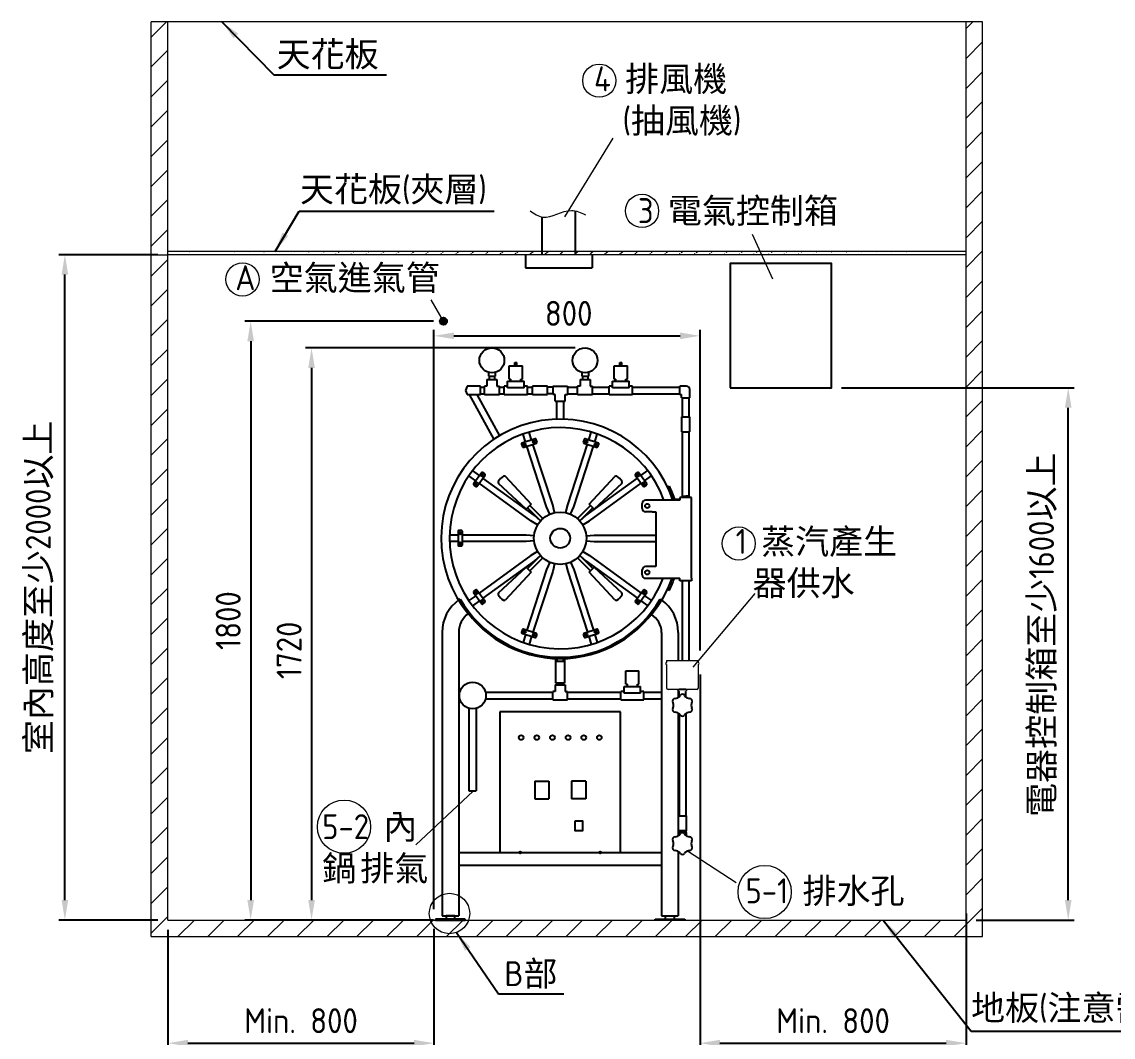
# Model space of a CAD drawing. Header units: millimetres. Extents: x -206886 to -195166, y -25068 to -16828.
# Drawn here: x -203104 to -199822, y -23165 to -20113 of the extents above; entities that cross this region are included whole.
import ezdxf

# ---------------------------------------------------------------- set-up
doc = ezdxf.new("R2010")
doc.units = ezdxf.units.MM
doc.linetypes.add('HIDDEN', pattern=[9.525, 6.35, -3.175])
doc.layers.get('0').update_dxf_attribs({"lineweight": 25})
for name, color, linetype, lineweight in [('D', 3, 'Continuous', 13), ('H', 2, 'HIDDEN', 15), ('S', 4, 'Continuous', 15)]:
    doc.layers.add(name, color=color, linetype=linetype, lineweight=lineweight)
doc.styles.get("Standard").update_dxf_attribs({"font": 'KAIU.TTF'})
doc.styles.add('STU25', font='isocp2.shx')
doc.dimstyles.new('STU25', dxfattribs={"dimscale": 30, "dimtxt": 2.5, "dimasz": 2, "dimexe": 0.6, "dimexo": 1, "dimgap": 1, "dimtad": 1, "dimdsep": 46, "dimtxsty": 'STU25', "dimcen": 2, "dimazin": 2, "dimtfac": 1, "dimtmove": 0, "dimatfit": 3, "dimfxl": 0, "dimtolj": 1, "dimtzin": 0, "dimarcsym": 0})
doc.dimstyles.new('STU25$7', dxfattribs={"dimscale": 30, "dimtxt": 2.5, "dimasz": 2, "dimexe": 1.25, "dimexo": 0.625, "dimgap": 1, "dimtad": 0, "dimdec": 4, "dimdsep": 46, "dimtxsty": 'STU25', "dimcen": 2.5, "dimazin": 2, "dimtfac": 1, "dimtdec": 4, "dimtmove": 0, "dimatfit": 3, "dimfxl": 0, "dimtolj": 1, "dimtzin": 0, "dimarcsym": 0})

# ---------------------------------------------------------------- blocks, each defined once
blk = doc.blocks.new('*D2')
at = {"layer": 'D', "color": 0, "linetype": 'Continuous', "lineweight": -2}
for p, q in [((-201864.8, -22780), (-201864.8, -21038.9)), ((-201804.8, -21056.9), (-201124.8, -21056.9)), ((-201064.8, -22003), (-201064.8, -21038.9))]:
    blk.add_line(p, q, dxfattribs=at)
at = {"layer": 'D', "color": 0}
for points in [[(-201804.8, -21046.9), (-201804.8, -21066.9), (-201864.8, -21056.9)], [(-201124.8, -21066.9), (-201124.8, -21046.9), (-201064.8, -21056.9)]]:
    blk.add_solid(points, dxfattribs=at)
at = {"layer": 'Defpoints', "color": 0}
for p in [(-201064.8, -21056.9), (-201064.8, -22033), (-201864.8, -22810)]:
    blk.add_point(p, dxfattribs=at)
at = {"layer": 'D', "color": 0, "insert": (-201459.8, -20989.4), "char_height": 75, "attachment_point": 5, "style": 'STU25'}
blk.add_mtext('\\A1;800', dxfattribs=at)
blk = doc.blocks.new('*D3')
at = {"layer": 'D', "color": 0, "linetype": 'Continuous', "lineweight": -2}
for p, q in [((-201440.3, -21093.3), (-202251, -21093.3)), ((-202233, -21153.3), (-202233, -22753)), ((-201958.4, -22813), (-202251, -22813))]:
    blk.add_line(p, q, dxfattribs=at)
at = {"layer": 'D', "color": 0}
for points in [[(-202223, -21153.3), (-202243, -21153.3), (-202233, -21093.3)], [(-202243, -22753), (-202223, -22753), (-202233, -22813)]]:
    blk.add_solid(points, dxfattribs=at)
at = {"layer": 'Defpoints', "color": 0}
for p in [(-201410.3, -21093.3), (-202233, -22813), (-201928.4, -22813)]:
    blk.add_point(p, dxfattribs=at)
at = {"layer": 'D', "color": 0, "insert": (-202300.5, -22002.4), "char_height": 75, "attachment_point": 5, "rotation": 90, "style": 'STU25'}
blk.add_mtext('\\A1;{\\Fisocp2.shx;1720}', dxfattribs=at)
blk = doc.blocks.new('*D7')
at = {"layer": 'D', "color": 0, "lineweight": -2}
for p, q in [((-200264.8, -22793.5), (-200264.8, -23524)), ((-202664.8, -22843), (-202664.8, -23524)), ((-202604.8, -23506), (-200324.8, -23506))]:
    blk.add_line(p, q, dxfattribs=at)
at = {"layer": 'D', "color": 0}
for points in [[(-202604.8, -23496), (-202604.8, -23516), (-202664.8, -23506)], [(-200324.8, -23516), (-200324.8, -23496), (-200264.8, -23506)]]:
    blk.add_solid(points, dxfattribs=at)
at = {"layer": 'Defpoints', "color": 0}
for p in [(-200264.8, -22763.5), (-202664.8, -22813), (-200264.8, -23506)]:
    blk.add_point(p, dxfattribs=at)
at = {"layer": 'D', "color": 0, "insert": (-201365.9, -23428.8), "char_height": 75, "attachment_point": 5, "style": 'STU25'}
blk.add_mtext('\\A1;2400({\\f標楷體|b0|i0|c136|p65;滅菌區})', dxfattribs=at)
blk = doc.blocks.new('*D8')
at = {"layer": 'D', "color": 0, "lineweight": -2}
for p, q in [((-202694.8, -20813), (-202992.8, -20813)), ((-202974.8, -22753), (-202974.8, -20873)), ((-202694.8, -22813), (-202992.8, -22813))]:
    blk.add_line(p, q, dxfattribs=at)
at = {"layer": 'D', "color": 0}
for points in [[(-202964.8, -20873), (-202984.8, -20873), (-202974.8, -20813)], [(-202984.8, -22753), (-202964.8, -22753), (-202974.8, -22813)]]:
    blk.add_solid(points, dxfattribs=at)
at = {"layer": 'Defpoints', "color": 0}
for p in [(-202974.8, -20813), (-202664.8, -20813), (-202664.8, -22813)]:
    blk.add_point(p, dxfattribs=at)
at = {"layer": 'D', "color": 0, "insert": (-203050.6, -21813), "char_height": 75, "attachment_point": 5, "rotation": 90, "style": 'STU25'}
blk.add_mtext('\\A1;{\\f標楷體|b0|i0|c136|p65;室內高度至少}2000{\\f標楷體|b0|i0|c136|p65;以上}', dxfattribs=at)
blk = doc.blocks.new('*D9')
at = {"layer": 'D', "color": 0, "lineweight": -2}
for p, q in [((-200639.7, -21213), (-199939.5, -21213)), ((-199957.5, -22753), (-199957.5, -21273)), ((-200234.8, -22813), (-199939.5, -22813))]:
    blk.add_line(p, q, dxfattribs=at)
at = {"layer": 'D', "color": 0}
for points in [[(-199947.5, -21273), (-199967.5, -21273), (-199957.5, -21213)], [(-199967.5, -22753), (-199947.5, -22753), (-199957.5, -22813)]]:
    blk.add_solid(points, dxfattribs=at)
at = {"layer": 'Defpoints', "color": 0}
for p in [(-200669.7, -21213), (-199957.5, -21213), (-200264.8, -22813)]:
    blk.add_point(p, dxfattribs=at)
at = {"layer": 'D', "color": 0, "insert": (-200033.5, -21955.4), "char_height": 75, "attachment_point": 5, "rotation": 90, "style": 'STU25'}
blk.add_mtext('\\A1;{\\f標楷體|b0|i0|c136|p65;電器控制箱至少}1600{\\f標楷體|b0|i0|c136|p65;以上}', dxfattribs=at)
blk = doc.blocks.new('*D10')
at = {"layer": 'D', "color": 0, "lineweight": -2}
for p, q in [((-201864.8, -22840), (-201864.8, -23201.2)), ((-202664.8, -22843), (-202664.8, -23201.2)), ((-202604.8, -23183.2), (-201924.8, -23183.2))]:
    blk.add_line(p, q, dxfattribs=at)
at = {"layer": 'D', "color": 0}
for points in [[(-202604.8, -23173.2), (-202604.8, -23193.2), (-202664.8, -23183.2)], [(-201924.8, -23193.2), (-201924.8, -23173.2), (-201864.8, -23183.2)]]:
    blk.add_solid(points, dxfattribs=at)
at = {"layer": 'Defpoints', "color": 0}
for p in [(-202664.8, -22813), (-201864.8, -22810), (-201864.8, -23183.2)]:
    blk.add_point(p, dxfattribs=at)
at = {"layer": 'D', "color": 0, "insert": (-202264.8, -23115.7), "char_height": 75, "attachment_point": 5, "style": 'STU25'}
blk.add_mtext('\\A1;Min. 800', dxfattribs=at)
blk = doc.blocks.new('*D11')
at = {"layer": 'D', "color": 0, "lineweight": -2}
for p, q in [((-201064.8, -22074.8), (-201064.8, -23201.2)), ((-200264.8, -22793.5), (-200264.8, -23201.2)), ((-201004.8, -23183.2), (-200324.8, -23183.2))]:
    blk.add_line(p, q, dxfattribs=at)
at = {"layer": 'D', "color": 0}
for points in [[(-201004.8, -23173.2), (-201004.8, -23193.2), (-201064.8, -23183.2)], [(-200324.8, -23193.2), (-200324.8, -23173.2), (-200264.8, -23183.2)]]:
    blk.add_solid(points, dxfattribs=at)
at = {"layer": 'Defpoints', "color": 0}
for p in [(-201064.8, -22044.8), (-200264.8, -22763.5), (-200264.8, -23183.2)]:
    blk.add_point(p, dxfattribs=at)
at = {"layer": 'D', "color": 0, "insert": (-200664.8, -23115.7), "char_height": 75, "attachment_point": 5, "style": 'STU25'}
blk.add_mtext('\\A1;Min. 800', dxfattribs=at)
blk = doc.blocks.new('*D12')
at = {"layer": 'D', "color": 0, "lineweight": -2}
for p, q in [((-201866.5, -21013), (-202434.1, -21013)), ((-202416.1, -21073), (-202416.1, -22753)), ((-201866.5, -22813), (-202434.1, -22813))]:
    blk.add_line(p, q, dxfattribs=at)
at = {"layer": 'D', "color": 0}
for points in [[(-202406.1, -21073), (-202426.1, -21073), (-202416.1, -21013)], [(-202426.1, -22753), (-202406.1, -22753), (-202416.1, -22813)]]:
    blk.add_solid(points, dxfattribs=at)
at = {"layer": 'Defpoints', "color": 0}
for p in [(-201836.5, -21013), (-202416.1, -22813), (-201836.5, -22813)]:
    blk.add_point(p, dxfattribs=at)
at = {"layer": 'D', "color": 0, "insert": (-202483.6, -21913), "char_height": 75, "attachment_point": 5, "rotation": 90, "style": 'STU25'}
blk.add_mtext('\\A1;1800', dxfattribs=at)

msp = doc.modelspace()

# ---------------------------------------------------------------- hatches: boundary and pattern name
msp.add_hatch(color=256).paths.add_polyline_path([(-201825.704, -21012.983, 1), (-201847.226, -21012.983, 1)])
at = {"layer": 'H', "linetype": 'HIDDEN', "ltscale": 5}
h = msp.add_hatch(dxfattribs=at)
h.set_pattern_fill('ANSI31', color=256, scale=20, style=0)
h.set_pattern_definition([(45, (31649.005, -3296.69), (-44.90128, 44.90128), [])])
h.paths.add_polyline_path([(-200214.835, -22862.983), (-200214.835, -20112.983), (-200264.835, -20112.983), (-200264.835, -22812.983), (-202664.835, -22812.983), (-202664.835, -20112.983), (-202714.835, -20112.983), (-202714.835, -22862.983)])
at = {"layer": 'H'}
h = msp.add_hatch(dxfattribs=at)
h.set_pattern_fill('ANSI31', color=256, scale=10, style=0)
h.set_pattern_definition([(45, (34878.254, -3296.693), (-22.4506403, 22.4506403), [])])
edge = h.paths.add_edge_path()
edge.add_line((-200264.835, -20812.983), (-202664.835, -20812.983))
edge.add_line((-200264.835, -20802.983), (-202664.835, -20802.983))

# ---------------------------------------------------------------- linework, layer by layer
at = {"linetype": 'Continuous'}
for p, q in [((-201539.335, -20812.983), (-201539.335, -20699.587)), ((-201439.335, -20812.983), (-201439.335, -20681.676)), ((-201589.335, -20812.983), (-201589.335, -20852.127)), ((-201389.335, -20812.983), (-201389.335, -20852.127)), ((-201589.335, -20852.127), (-201389.335, -20852.127)), ((-201700.768, -21166.902), (-201700.768, -21178.26)), ((-201680.768, -21166.902), (-201680.768, -21178.26)), ((-201638.758, -21146.751), (-201598.758, -21146.751)), ((-201638.758, -21186.751), (-201638.758, -21146.751)), ((-201621.758, -21146.751), (-201621.758, -21136.751)), ((-201621.758, -21136.751), (-201615.758, -21136.751)), ((-201615.758, -21146.751), (-201615.758, -21136.751)), ((-201598.758, -21186.751), (-201598.758, -21146.751)), ((-201420.335, -21166.902), (-201420.335, -21178.26)), ((-201400.335, -21166.902), (-201400.335, -21178.26)), ((-201322.835, -21146.751), (-201282.835, -21146.751)), ((-201322.835, -21186.751), (-201322.835, -21146.751)), ((-201305.835, -21146.751), (-201305.835, -21136.751)), ((-201305.835, -21136.751), (-201299.835, -21136.751)), ((-201299.835, -21146.751), (-201299.835, -21136.751)), ((-201282.835, -21186.751), (-201282.835, -21146.751)), ((-201705.768, -21188.26), (-201705.768, -21208.26)), ((-201705.768, -21188.26), (-201675.768, -21188.26)), ((-201700.768, -21178.26), (-201680.768, -21178.26)), ((-201700.768, -21188.26), (-201680.768, -21188.26)), ((-201698.768, -21178.26), (-201698.768, -21188.26)), ((-201682.768, -21178.26), (-201682.768, -21188.26)), ((-201682.768, -21178.26), (-201682.768, -21188.26)), ((-201675.768, -21188.26), (-201675.768, -21208.26)), ((-201643.758, -21203.26), (-201643.758, -21193.26)), ((-201643.758, -21193.26), (-201593.758, -21193.26)), ((-201638.758, -21186.751), (-201633.758, -21186.751)), ((-201633.758, -21193.26), (-201633.758, -21186.751)), ((-201603.758, -21186.751), (-201598.758, -21186.751)), ((-201603.758, -21193.26), (-201603.758, -21186.751)), ((-201593.758, -21203.26), (-201593.758, -21193.26)), ((-201425.335, -21188.26), (-201395.335, -21188.26)), ((-201425.335, -21188.26), (-201425.335, -21208.26)), ((-201420.335, -21178.26), (-201400.335, -21178.26)), ((-201420.335, -21188.26), (-201400.335, -21188.26)), ((-201418.335, -21178.26), (-201418.335, -21188.26)), ((-201402.335, -21178.26), (-201402.335, -21188.26)), ((-201402.335, -21178.26), (-201402.335, -21188.26)), ((-201395.335, -21188.26), (-201395.335, -21208.26)), ((-201327.835, -21193.26), (-201277.835, -21193.26)), ((-201327.835, -21203.26), (-201327.835, -21193.26)), ((-201322.835, -21186.751), (-201317.835, -21186.751)), ((-201317.835, -21193.26), (-201317.835, -21186.751)), ((-201287.835, -21186.751), (-201282.835, -21186.751)), ((-201287.835, -21193.26), (-201287.835, -21186.751)), ((-201277.835, -21203.26), (-201277.835, -21193.26)), ((-201765.335, -21208.26), (-201770.335, -21220.76)), ((-201770.335, -21220.76), (-201765.335, -21233.26)), ((-201725.335, -21208.26), (-201765.335, -21208.26)), ((-201765.335, -21233.26), (-201725.335, -21233.26)), ((-201758.998, -21233.26), (-201685.132, -21368.2)), ((-201735.904, -21233.26), (-201668.217, -21357.497)), ((-201725.335, -21233.26), (-201725.335, -21208.26)), ((-201725.335, -21210.76), (-201713.268, -21210.76)), ((-201725.335, -21230.76), (-201713.268, -21230.76)), ((-201713.268, -21233.26), (-201713.268, -21208.26)), ((-201705.768, -21208.26), (-201713.268, -21208.26)), ((-201713.268, -21233.26), (-201668.268, -21233.26)), ((-201675.768, -21208.26), (-201668.268, -21208.26)), ((-201668.268, -21233.26), (-201668.268, -21208.26)), ((-201668.268, -21210.76), (-201653.758, -21210.76)), ((-201668.268, -21230.76), (-201653.758, -21230.76)), ((-201653.758, -21233.26), (-201653.758, -21208.26)), ((-201643.758, -21208.26), (-201653.758, -21208.26)), ((-201653.758, -21233.26), (-201583.758, -21233.26)), ((-201643.758, -21213.26), (-201643.758, -21203.26)), ((-201593.758, -21213.26), (-201643.758, -21213.26)), ((-201593.758, -21213.26), (-201593.758, -21203.26)), ((-201583.758, -21208.26), (-201593.758, -21208.26)), ((-201583.758, -21233.26), (-201583.758, -21208.26)), ((-201583.758, -21210.76), (-201568.223, -21210.76)), ((-201583.758, -21230.76), (-201568.223, -21230.76)), ((-201568.223, -21233.26), (-201568.223, -21208.26)), ((-201523.223, -21208.26), (-201568.223, -21208.26)), ((-201568.223, -21233.26), (-201523.223, -21233.26)), ((-201523.223, -21233.26), (-201523.223, -21208.26)), ((-201507.835, -21210.76), (-201523.223, -21210.76)), ((-201507.835, -21230.76), (-201523.223, -21230.76)), ((-201507.835, -21208.26), (-201507.835, -21233.26)), ((-201507.835, -21208.26), (-201462.835, -21208.26)), ((-201500.335, -21233.26), (-201507.835, -21233.26)), ((-201500.335, -21253.26), (-201500.335, -21233.26)), ((-201470.335, -21233.26), (-201462.835, -21233.26)), ((-201470.335, -21253.26), (-201470.335, -21233.26)), ((-201462.835, -21208.26), (-201462.835, -21233.26)), ((-201462.835, -21210.76), (-201432.835, -21210.76)), ((-201462.835, -21230.76), (-201432.835, -21230.76)), ((-201432.835, -21233.26), (-201432.835, -21208.26)), ((-201425.335, -21208.26), (-201432.835, -21208.26)), ((-201432.835, -21233.26), (-201387.835, -21233.26)), ((-201395.335, -21208.26), (-201387.835, -21208.26)), ((-201387.835, -21233.26), (-201387.835, -21208.26)), ((-201387.835, -21210.76), (-201337.835, -21210.76)), ((-201387.835, -21230.76), (-201337.835, -21230.76)), ((-201337.835, -21233.26), (-201337.835, -21208.26)), ((-201327.835, -21208.26), (-201337.835, -21208.26)), ((-201337.835, -21233.26), (-201267.835, -21233.26)), ((-201327.835, -21213.26), (-201327.835, -21203.26)), ((-201277.835, -21213.26), (-201327.835, -21213.26)), ((-201277.835, -21213.26), (-201277.835, -21203.26)), ((-201267.835, -21208.26), (-201277.835, -21208.26)), ((-201267.835, -21233.26), (-201267.835, -21208.26)), ((-201267.835, -21210.76), (-201125.378, -21210.76)), ((-201267.835, -21230.76), (-201125.378, -21230.76)), ((-201125.378, -21233.26), (-201125.378, -21208.26)), ((-201105.378, -21208.26), (-201125.378, -21208.26)), ((-201125.378, -21233.26), (-201120.378, -21233.26)), ((-201120.378, -21243.26), (-201120.378, -21233.26)), ((-201095.378, -21243.26), (-201095.378, -21218.26)), ((-201500.335, -21253.26), (-201470.335, -21253.26)), ((-201120.378, -21243.26), (-201095.378, -21243.26)), ((-201117.878, -21300.26), (-201117.878, -21243.26)), ((-201097.878, -21300.26), (-201097.878, -21243.26)), ((-201120.378, -21300.26), (-201095.378, -21300.26)), ((-201120.378, -21300.26), (-201120.378, -21345.26)), ((-201095.378, -21345.26), (-201095.378, -21300.26)), ((-201120.378, -21345.26), (-201095.378, -21345.26)), ((-201117.878, -21543.26), (-201117.878, -21345.26)), ((-201097.878, -21543.26), (-201097.878, -21345.26)), ((-201649.397, -21480.003), (-201572.736, -21563.01)), ((-201397.933, -21563.01), (-201321.103, -21479.816)), ((-201587.585, -21577.859), (-201670.779, -21501.029)), ((-201300.077, -21501.197), (-201383.084, -21577.859)), ((-201125.378, -21550.76), (-201228.378, -21550.76)), ((-201090.378, -21543.26), (-201125.378, -21543.26)), ((-201125.378, -21543.26), (-201125.378, -21550.76)), ((-201114.845, -21539.224), (-201115.387, -21539.766)), ((-201115.387, -21542.718), (-201115.387, -21539.766)), ((-201114.845, -21539.224), (-201107.878, -21539.224)), ((-201100.911, -21539.224), (-201107.878, -21539.224)), ((-201100.911, -21539.224), (-201100.369, -21539.766)), ((-201100.369, -21542.718), (-201100.369, -21539.766)), ((-201090.378, -21550.76), (-201090.378, -21543.26)), ((-201090.378, -21785.76), (-201090.378, -21550.76)), ((-201572.736, -21563.01), (-201587.585, -21577.859)), ((-201583.519, -21573.793), (-201544.277, -21613.036)), ((-201537.559, -21606.318), (-201576.802, -21567.076)), ((-201393.867, -21567.076), (-201433.11, -21606.318)), ((-201426.392, -21613.036), (-201387.15, -21573.793)), ((-201383.084, -21577.859), (-201397.933, -21563.01)), ((-201208.378, -21585.76), (-201197.378, -21585.76)), ((-201197.378, -21585.76), (-201197.378, -21750.76)), ((-201544.277, -21717.485), (-201583.519, -21756.727)), ((-201576.802, -21763.445), (-201537.559, -21724.202)), ((-201433.11, -21724.202), (-201393.867, -21763.445)), ((-201387.15, -21756.727), (-201426.392, -21717.485)), ((-201670.592, -21829.323), (-201587.585, -21752.662)), ((-201587.585, -21752.662), (-201572.736, -21767.511)), ((-201397.933, -21767.511), (-201383.084, -21752.662)), ((-201383.084, -21752.662), (-201299.89, -21829.492)), ((-201197.378, -21750.76), (-201208.378, -21750.76)), ((-201572.736, -21767.511), (-201649.566, -21850.705)), ((-201321.272, -21850.518), (-201397.933, -21767.511)), ((-201228.378, -21785.76), (-201125.378, -21785.76)), ((-201125.378, -21793.26), (-201125.378, -21785.76)), ((-201090.378, -21785.76), (-201090.378, -21793.26)), ((-201090.378, -21793.26), (-201125.378, -21793.26)), ((-201117.878, -22032.983), (-201117.878, -21793.26)), ((-201097.878, -22032.983), (-201097.878, -21793.26)), ((-201288.292, -22064.251), (-201248.292, -22064.251)), ((-201288.292, -22104.251), (-201288.292, -22064.251)), ((-201271.292, -22064.251), (-201271.292, -22063.751)), ((-201271.292, -22063.751), (-201265.292, -22063.751)), ((-201265.292, -22064.251), (-201265.292, -22063.751)), ((-201248.292, -22104.251), (-201248.292, -22064.251)), ((-201500.335, -22105.76), (-201470.335, -22105.76)), ((-201500.335, -22105.76), (-201500.335, -22125.76)), ((-201495.335, -22105.76), (-201495.335, -22100.76)), ((-201475.335, -22105.76), (-201475.335, -22100.76)), ((-201470.335, -22105.76), (-201470.335, -22125.76)), ((-201293.292, -22110.76), (-201243.292, -22110.76)), ((-201293.292, -22120.76), (-201293.292, -22110.76)), ((-201288.292, -22104.251), (-201283.292, -22104.251)), ((-201283.292, -22110.76), (-201283.292, -22104.251)), ((-201253.292, -22104.251), (-201248.292, -22104.251)), ((-201253.292, -22110.76), (-201253.292, -22104.251)), ((-201243.292, -22120.76), (-201243.292, -22110.76)), ((-201709.808, -22128.26), (-201507.835, -22128.26)), ((-201709.808, -22148.26), (-201507.835, -22148.26)), ((-201500.335, -22125.76), (-201507.835, -22125.76)), ((-201507.835, -22150.76), (-201507.835, -22125.76)), ((-201507.835, -22150.76), (-201462.835, -22150.76)), ((-201470.335, -22125.76), (-201462.835, -22125.76)), ((-201462.835, -22150.76), (-201462.835, -22125.76)), ((-201462.835, -22128.26), (-201303.292, -22128.26)), ((-201462.835, -22148.26), (-201303.292, -22148.26)), ((-201293.292, -22125.76), (-201303.292, -22125.76)), ((-201303.292, -22150.76), (-201303.292, -22125.76)), ((-201303.292, -22150.76), (-201233.292, -22150.76)), ((-201293.292, -22130.76), (-201293.292, -22120.76)), ((-201243.292, -22130.76), (-201293.292, -22130.76)), ((-201243.292, -22130.76), (-201243.292, -22120.76)), ((-201233.292, -22125.76), (-201243.292, -22125.76)), ((-201233.292, -22150.76), (-201233.292, -22125.76)), ((-201233.292, -22128.26), (-201180.335, -22128.26)), ((-201233.292, -22148.26), (-201180.335, -22148.26)), ((-201127.985, -22141.018), (-201127.985, -22126.464)), ((-201107.685, -22141.018), (-201107.685, -22126.464)), ((-201127.835, -22192.909), (-201127.835, -22499.815)), ((-201107.835, -22192.909), (-201107.835, -22499.815)), ((-201130.335, -22499.815), (-201130.335, -22544.815)), ((-201130.335, -22499.815), (-201105.335, -22499.815)), ((-201105.335, -22544.815), (-201105.335, -22499.815)), ((-201130.335, -22544.815), (-201105.335, -22544.815)), ((-201107.835, -22544.815), (-201127.835, -22544.815)), ((-201127.835, -22544.815), (-201127.835, -22549.815)), ((-201107.835, -22544.815), (-201107.835, -22549.815)), ((-201130.335, -22549.815), (-201105.335, -22549.815)), ((-201130.335, -22549.815), (-201130.335, -22560.031)), ((-201105.335, -22560.031), (-201105.335, -22549.815)), ((-201802.055, -22799.983), (-201828.614, -22799.983)), ((-201828.614, -22799.983), (-201828.614, -22809.983)), ((-201802.055, -22809.983), (-201802.055, -22799.983)), ((-201168.614, -22809.983), (-201168.614, -22799.983)), ((-201142.055, -22799.983), (-201142.055, -22809.983)), ((-201770.835, -22809.983), (-201859.835, -22809.983)), ((-201859.835, -22809.983), (-201859.835, -22812.983)), ((-201859.835, -22812.983), (-201770.835, -22812.983)), ((-201770.835, -22812.983), (-201770.835, -22809.983)), ((-201199.835, -22809.983), (-201110.835, -22809.983)), ((-201199.835, -22812.983), (-201199.835, -22809.983)), ((-201110.835, -22812.983), (-201199.835, -22812.983)), ((-201110.835, -22809.983), (-201110.835, -22812.983))]:
    msp.add_line(p, q, dxfattribs=at)
for p, q in [((-201495.335, -21253.26), (-201475.335, -21253.26)), ((-201495.335, -21307.4), (-201495.335, -21253.26)), ((-201475.335, -21253.26), (-201475.335, -21307.4)), ((-201589.238, -21376.222), (-201597.076, -21352.099)), ((-201571.168, -21370.35), (-201579.006, -21346.227)), ((-201399.501, -21370.35), (-201391.663, -21346.227)), ((-201381.431, -21376.222), (-201373.593, -21352.099)), ((-201601.459, -21382.295), (-201598.678, -21390.855)), ((-201560.231, -21366.797), (-201600.175, -21379.775)), ((-201596.158, -21392.139), (-201556.213, -21379.16)), ((-201525.977, -21570.917), (-201585.221, -21388.585)), ((-201507.907, -21565.046), (-201567.15, -21382.714)), ((-201554.929, -21376.64), (-201557.71, -21368.081)), ((-201462.762, -21565.046), (-201403.519, -21382.714)), ((-201444.692, -21570.917), (-201385.448, -21388.585)), ((-201412.959, -21368.081), (-201415.74, -21376.64)), ((-201414.456, -21379.16), (-201374.511, -21392.139)), ((-201370.494, -21379.775), (-201410.438, -21366.797)), ((-201371.991, -21390.855), (-201369.21, -21382.295)), ((-201728.119, -21477.125), (-201748.639, -21462.216)), ((-201242.55, -21477.125), (-201222.03, -21462.216)), ((-201739.287, -21492.496), (-201759.807, -21477.587)), ((-201721.359, -21467.821), (-201746.046, -21501.8)), ((-201735.529, -21509.441), (-201710.842, -21475.462)), ((-201711.284, -21472.668), (-201718.566, -21467.378)), ((-201562.501, -21597.453), (-201717.602, -21484.766)), ((-201408.168, -21597.453), (-201253.067, -21484.766)), ((-201259.827, -21475.462), (-201235.14, -21509.441)), ((-201252.103, -21467.378), (-201259.385, -21472.668)), ((-201224.623, -21501.8), (-201249.31, -21467.821)), ((-201231.382, -21492.496), (-201210.862, -21477.587)), ((-201745.604, -21504.593), (-201738.323, -21509.883)), ((-201573.669, -21612.824), (-201728.769, -21500.137)), ((-201397, -21612.824), (-201241.9, -21500.137)), ((-201232.346, -21509.883), (-201225.065, -21504.593)), ((-201161.971, -21511.75), (-201156.552, -21509.173)), ((-201238.378, -21575.76), (-201238.378, -21560.76)), ((-201125.378, -21549.26), (-201140.34, -21549.26)), ((-201516.737, -21593.042), (-201525.977, -21570.917)), ((-201502.378, -21588.377), (-201507.907, -21565.046)), ((-201468.291, -21588.377), (-201462.762, -21565.046)), ((-201453.932, -21593.042), (-201444.692, -21570.917)), ((-201208.378, -21585.76), (-201228.378, -21585.76)), ((-201553.188, -21625.293), (-201573.669, -21612.824)), ((-201544.314, -21613.078), (-201562.501, -21597.453)), ((-201426.355, -21613.078), (-201408.168, -21597.453)), ((-201417.481, -21625.293), (-201397, -21612.824)), ((-201792.335, -21655.76), (-201817.699, -21655.76)), ((-201792.335, -21644.26), (-201792.335, -21686.26)), ((-201781.335, -21642.26), (-201790.335, -21642.26)), ((-201779.335, -21686.26), (-201779.335, -21644.26)), ((-201587.62, -21655.76), (-201779.335, -21655.76)), ((-201563.722, -21657.711), (-201587.62, -21655.76)), ((-201406.947, -21657.711), (-201383.049, -21655.76)), ((-201383.049, -21655.76), (-201197.378, -21655.76)), ((-201792.335, -21674.76), (-201817.699, -21674.76)), ((-201790.335, -21688.26), (-201781.335, -21688.26)), ((-201587.62, -21674.76), (-201779.335, -21674.76)), ((-201563.722, -21672.809), (-201587.62, -21674.76)), ((-201406.947, -21672.809), (-201383.049, -21674.76)), ((-201383.049, -21674.76), (-201197.378, -21674.76)), ((-201573.669, -21717.696), (-201728.769, -21830.383)), ((-201553.188, -21705.228), (-201573.669, -21717.696)), ((-201544.314, -21717.443), (-201562.501, -21733.068)), ((-201426.355, -21717.443), (-201408.168, -21733.068)), ((-201417.481, -21705.228), (-201397, -21717.696)), ((-201397, -21717.696), (-201241.9, -21830.383)), ((-201562.501, -21733.068), (-201717.602, -21845.755)), ((-201516.737, -21737.478), (-201525.977, -21759.604)), ((-201502.378, -21742.144), (-201507.907, -21765.475)), ((-201468.291, -21742.144), (-201462.762, -21765.475)), ((-201453.932, -21737.478), (-201444.692, -21759.604)), ((-201408.168, -21733.068), (-201253.067, -21845.755)), ((-201208.378, -21750.76), (-201228.378, -21750.76)), ((-201525.977, -21759.604), (-201585.221, -21941.935)), ((-201507.907, -21765.475), (-201567.15, -21947.807)), ((-201462.762, -21765.475), (-201403.519, -21947.807)), ((-201444.692, -21759.604), (-201385.448, -21941.935)), ((-201238.378, -21775.76), (-201238.378, -21760.76)), ((-201738.323, -21820.637), (-201745.604, -21825.927)), ((-201710.842, -21855.058), (-201735.529, -21821.08)), ((-201235.14, -21821.08), (-201259.827, -21855.058)), ((-201225.065, -21825.927), (-201232.346, -21820.637)), ((-201161.971, -21818.771), (-201156.552, -21821.347)), ((-201785.681, -21848.015), (-201789.164, -21849.983)), ((-201739.287, -21838.025), (-201759.807, -21852.933)), ((-201728.119, -21853.396), (-201748.639, -21868.305)), ((-201746.046, -21828.721), (-201721.359, -21862.7)), ((-201249.31, -21862.7), (-201224.623, -21828.721)), ((-201242.55, -21853.396), (-201222.03, -21868.305)), ((-201231.382, -21838.025), (-201210.862, -21852.933)), ((-201184.988, -21848.015), (-201181.505, -21849.983)), ((-201718.566, -21863.142), (-201711.284, -21857.852)), ((-201259.385, -21857.852), (-201252.103, -21863.142)), ((-201840.335, -21948.282), (-201840.335, -22799.983)), ((-201790.335, -21948.282), (-201790.335, -22799.983)), ((-201598.678, -21939.666), (-201601.459, -21948.225)), ((-201600.175, -21950.745), (-201560.231, -21963.724)), ((-201589.238, -21954.299), (-201597.076, -21978.422)), ((-201556.213, -21951.36), (-201596.158, -21938.382)), ((-201557.71, -21962.44), (-201554.929, -21953.88)), ((-201415.74, -21953.88), (-201412.959, -21962.44)), ((-201374.511, -21938.382), (-201414.456, -21951.36)), ((-201410.438, -21963.724), (-201370.494, -21950.745)), ((-201381.431, -21954.299), (-201373.593, -21978.422)), ((-201369.21, -21948.225), (-201371.991, -21939.666)), ((-201180.335, -21948.282), (-201180.335, -22799.983)), ((-201130.335, -21948.282), (-201130.335, -22032.983)), ((-201571.168, -21960.17), (-201579.006, -21984.293)), ((-201399.501, -21960.17), (-201391.663, -21984.293)), ((-201498.335, -22100.76), (-201498.335, -22023.024)), ((-201495.335, -22023.121), (-201495.335, -22034.76)), ((-201495.335, -22034.76), (-201475.335, -22034.76)), ((-201475.335, -22034.76), (-201475.335, -22023.121)), ((-201472.335, -22023.024), (-201472.335, -22100.76)), ((-201472.335, -22100.76), (-201498.335, -22100.76)), ((-201130.335, -22119.983), (-201130.335, -22144.222)), ((-201117.835, -22119.983), (-201127.985, -22119.983)), ((-201107.685, -22119.983), (-201117.835, -22119.983)), ((-201127.985, -22141.018), (-201127.985, -22142.422)), ((-201107.685, -22142.422), (-201107.685, -22141.018)), ((-201759.538, -22177.808), (-201759.538, -22424.809)), ((-201737.538, -22177.808), (-201737.538, -22424.809)), ((-201304.085, -22187.483), (-201666.585, -22187.483)), ((-201666.585, -22187.483), (-201666.585, -22609.983)), ((-201304.085, -22609.983), (-201304.085, -22187.483)), ((-201130.335, -22190.972), (-201130.335, -22560.03)), ((-201561.935, -22395.983), (-201561.935, -22448.483)), ((-201561.935, -22395.983), (-201519.235, -22395.983)), ((-201519.235, -22395.983), (-201519.235, -22448.483)), ((-201408.235, -22395.983), (-201450.935, -22395.983)), ((-201450.935, -22395.983), (-201450.935, -22448.483)), ((-201408.235, -22395.983), (-201408.235, -22448.483)), ((-201759.538, -22424.809), (-201737.538, -22424.809)), ((-201561.935, -22448.483), (-201519.235, -22448.483)), ((-201408.235, -22448.483), (-201450.935, -22448.483)), ((-201790.335, -22609.983), (-201180.335, -22609.983)), ((-201666.585, -22609.983), (-201304.085, -22609.983)), ((-201130.335, -22606.781), (-201130.335, -22799.983)), ((-201790.335, -22648.483), (-201180.335, -22648.483)), ((-201840.335, -22799.983), (-201790.335, -22799.983)), ((-201180.335, -22799.983), (-201130.335, -22799.983))]:
    msp.add_line(p, q)
at = {"color": 7, "linetype": 'Continuous', "lineweight": 15}
for p, q in [((-201165.835, -22032.983), (-201069.835, -22032.983)), ((-201165.835, -22032.983), (-201165.835, -22039.2)), ((-201165.835, -22044.767), (-201165.835, -22114.983)), ((-201069.835, -22039.2), (-201069.835, -22032.983)), ((-201069.835, -22114.983), (-201069.835, -22044.767)), ((-201074.835, -22119.983), (-201160.835, -22119.983))]:
    msp.add_line(p, q, dxfattribs=at)
at = {"linetype": 'Continuous'}
msp.add_lwpolyline([(-200974.378, -21212.983), (-200669.689, -21212.983), (-200669.689, -20839.114), (-200974.378, -20839.114)], close=True, dxfattribs=at)
msp.add_lwpolyline([(-201440.585, -22514.633), (-201418.585, -22514.633), (-201418.585, -22544.833), (-201440.585, -22544.833)], close=True)
for centre, radius in [((-201836.465, -21012.983), 10.761), ((-201592.46, -21384.103), 3.5), ((-201563.928, -21374.833), 3.5), ((-201406.741, -21374.833), 3.5), ((-201378.209, -21384.103), 3.5), ((-201719.627, -21476.496), 3.5), ((-201251.042, -21476.496), 3.5), ((-201737.261, -21500.766), 3.5), ((-201233.408, -21500.766), 3.5), ((-201223.378, -21568.26), 6.5), ((-201785.835, -21650.26), 3.5), ((-201485.335, -21665.26), 29.644), ((-201785.835, -21680.26), 3.5), ((-201223.378, -21768.26), 6.5), ((-201737.261, -21829.754), 3.5), ((-201719.627, -21854.025), 3.5), ((-201251.042, -21854.025), 3.5), ((-201233.408, -21829.754), 3.5), ((-201592.46, -21946.418), 3.5), ((-201563.928, -21955.688), 3.5), ((-201406.741, -21955.688), 3.5), ((-201378.209, -21946.418), 3.5), ((-201602.585, -22264.483), 7), ((-201555.585, -22264.483), 7), ((-201508.585, -22264.483), 7), ((-201461.585, -22264.483), 7), ((-201414.585, -22264.483), 7), ((-201367.585, -22264.483), 7), ((-201605.335, -22609.983), 3), ((-201365.335, -22609.983), 3)]:
    msp.add_circle(centre, radius)
for centre, radius in [((-201690.768, -21130.547), 37.5), ((-201410.335, -21130.76), 37.5), ((-201485.335, -21665.26), 78.75), ((-201748.538, -22138.26), 40)]:
    msp.add_circle(centre, radius, dxfattribs=at)
for centre, radius, start, end in [((-201105.378, -21218.26), 10, 0, 90), ((-201667.239, -21497.488), 5.007, 146.352885, 225), ((-201624.978, -21525.617), 55.773, 123.648227, 146.352885), ((-201653.111, -21483.351), 5, 42.039064, 123.648227), ((-201317.563, -21483.356), 5.007, 56.352885, 135), ((-201345.691, -21525.617), 55.773, 33.648227, 56.352885), ((-201303.425, -21497.484), 5, 312.039064, 33.648227), ((-201667.244, -21833.037), 5, 132.039064, 213.648227), ((-201624.978, -21804.904), 55.773, 213.648227, 236.352885), ((-201653.106, -21847.165), 5.007, 236.352885, 315), ((-201317.558, -21847.17), 5, 222.039064, 303.648227), ((-201345.691, -21804.904), 55.773, 303.648227, 326.352885), ((-201303.43, -21833.032), 5.007, 326.352885, 45)]:
    msp.add_arc(centre, radius, start, end, dxfattribs=at)
for centre, radius, start, end in [((-201485.335, -21665.26), 358, 18.65279, 340.330613), ((-201485.335, -21665.26), 332.5, 20.142788, 338.751969), ((-201599.557, -21381.677), 2, 108, 198), ((-201596.776, -21390.237), 2, 198, 288), ((-201559.613, -21368.699), 2, 18, 108), ((-201556.831, -21377.258), 2, 288, 18), ((-201413.838, -21377.258), 2, 162, 252), ((-201411.057, -21368.699), 2, 72, 162), ((-201373.893, -21390.237), 2, 252, 342), ((-201371.112, -21381.677), 2, 342, 72), ((-201719.741, -21468.996), 2, 54, 144), ((-201712.46, -21474.286), 2, 324, 54), ((-201258.209, -21474.286), 2, 126, 216), ((-201250.928, -21468.996), 2, 36, 126), ((-201744.428, -21502.975), 2, 144, 234), ((-201737.147, -21508.265), 2, 234, 324), ((-201233.522, -21508.265), 2, 216, 306), ((-201226.241, -21502.975), 2, 306, 36), ((-201484.835, -21665.26), 357.5, 18.679842, 25.429472), ((-201484.835, -21665.26), 363.5, 18.360399, 25.429472), ((-201484.835, -21665.26), 363.5, 18.360399, 25.429472), ((-201228.378, -21560.76), 10, 90, 180), ((-201228.378, -21575.76), 10, 180, 270), ((-201790.335, -21644.26), 2, 90, 180), ((-201781.335, -21644.26), 2, 0, 90), ((-201790.335, -21686.26), 2, 180, 270), ((-201781.335, -21686.26), 2, 270, 0), ((-201228.378, -21760.76), 10, 90, 180), ((-201228.378, -21775.76), 10, 180, 270), ((-201484.835, -21665.26), 357.5, 334.570528, 340.301967), ((-201484.835, -21665.26), 363.5, 334.570528, 340.640197), ((-201484.835, -21665.26), 363.5, 334.570528, 340.640197), ((-201737.147, -21822.255), 2, 36, 126), ((-201233.522, -21822.255), 2, 54, 144), ((-201720.335, -21948.282), 120, 125, 180), ((-201485.335, -21678.26), 349, 209.474974, 330.525026), ((-201485.335, -21678.26), 345, 209.474974, 330.525026), ((-201744.428, -21827.545), 2, 126, 216), ((-201712.46, -21856.234), 2, 306, 36), ((-201258.209, -21856.234), 2, 144, 234), ((-201226.241, -21827.545), 2, 324, 54), ((-201250.335, -21948.282), 120, 0, 55), ((-201719.741, -21861.524), 2, 216, 306), ((-201250.928, -21861.524), 2, 234, 324), ((-201720.335, -21948.282), 70, 125.593335, 180), ((-201240.335, -21948.282), 60, 0, 61.900167), ((-201599.557, -21948.843), 2, 162, 252), ((-201596.776, -21940.284), 2, 72, 162), ((-201556.831, -21953.262), 2, 342, 72), ((-201413.838, -21953.262), 2, 108, 198), ((-201373.893, -21940.284), 2, 18, 108), ((-201371.112, -21948.843), 2, 288, 18), ((-201559.613, -21961.822), 2, 252, 342), ((-201411.057, -21961.822), 2, 198, 288)]:
    msp.add_arc(centre, radius, start, end)
at = {"color": 7, "linetype": 'Continuous', "lineweight": 15}
for centre, radius, start, end in [((-201165.835, -22041.983), 2.5, 96.15064, 263.84936), ((-201166.135, -22039.2), 0.3, 276.15064, 0), ((-201166.135, -22044.767), 0.3, 0, 83.84936), ((-201069.535, -22039.2), 0.3, 180, 263.84936), ((-201069.535, -22044.767), 0.3, 96.15064, 180), ((-201069.835, -22041.983), 2.5, 276.15064, 83.84936), ((-201160.835, -22114.983), 5, 180, 270), ((-201137.345, -22129.983), 10, 20.605558, 90), ((-201098.324, -22129.983), 10, 90, 159.394442), ((-201074.835, -22114.983), 5, 270, 0)]:
    msp.add_arc(centre, radius, start, end, dxfattribs=at)
at = {"color": 7, "linetype": 'Continuous'}
for centre, radius, start, end in [((-201139.56, -22155.053), 7.973, 91.15518, 208.84482), ((-201139.56, -22155.053), 7.972, 91.15518, 208.84482), ((-201140.085, -22129.059), 18.028, 271.15518, 328.84482), ((-201140.085, -22129.059), 18.027, 271.15518, 328.84482), ((-201117.835, -22142.51), 7.973, 31.15518, 148.84482), ((-201117.835, -22142.51), 7.972, 31.15518, 148.84482), ((-201095.585, -22129.059), 18.028, 211.15518, 268.84482), ((-201095.585, -22129.059), 18.027, 211.15518, 268.84482), ((-201096.109, -22155.053), 7.973, 331.15518, 88.84482), ((-201096.109, -22155.053), 7.972, 331.15518, 88.84482), ((-201139.56, -22180.14), 7.972, 151.15518, 268.84482), ((-201139.56, -22180.14), 7.973, 151.15518, 268.84482), ((-201162.335, -22167.597), 18.028, 331.15518, 28.84482), ((-201162.335, -22167.597), 18.027, 331.15518, 28.84482), ((-201096.109, -22180.14), 7.972, 271.15518, 28.84482), ((-201096.109, -22180.14), 7.973, 271.15518, 28.84482), ((-201073.335, -22167.597), 18.028, 151.15518, 208.84482), ((-201073.335, -22167.597), 18.027, 151.15518, 208.84482), ((-201140.085, -22206.135), 18.028, 31.15518, 88.84482), ((-201140.085, -22206.135), 18.027, 31.15518, 88.84482), ((-201117.835, -22192.684), 7.973, 211.15518, 328.84482), ((-201117.835, -22192.684), 7.972, 211.15518, 328.84482), ((-201095.585, -22206.135), 18.028, 91.15518, 148.84482), ((-201095.585, -22206.135), 18.027, 91.15518, 148.84482), ((-201139.56, -22570.862), 7.973, 91.15518, 208.84482), ((-201139.56, -22570.862), 7.972, 91.15518, 208.84482), ((-201162.335, -22583.405), 18.027, 331.15518, 28.84482), ((-201162.335, -22583.405), 18.028, 331.15518, 28.84482), ((-201140.085, -22544.867), 18.027, 271.15518, 328.84482), ((-201140.085, -22544.867), 18.028, 271.15518, 328.84482), ((-201117.835, -22558.319), 7.973, 31.15518, 148.84482), ((-201117.835, -22558.319), 7.972, 31.15518, 148.84482), ((-201095.585, -22544.867), 18.028, 211.15518, 268.84482), ((-201095.585, -22544.867), 18.027, 211.15518, 268.84482), ((-201096.109, -22570.862), 7.973, 331.15518, 88.84482), ((-201096.109, -22570.862), 7.972, 331.15518, 88.84482), ((-201073.335, -22583.405), 18.028, 151.15518, 208.84482), ((-201073.335, -22583.405), 18.027, 151.15518, 208.84482), ((-201139.56, -22595.949), 7.973, 151.15518, 268.84482), ((-201139.56, -22595.949), 7.972, 151.15518, 268.84482), ((-201140.085, -22621.943), 18.027, 31.15518, 88.84482), ((-201140.085, -22621.943), 18.028, 31.15518, 88.84482), ((-201117.835, -22608.492), 7.973, 211.15518, 328.84482), ((-201117.835, -22608.492), 7.972, 211.15518, 328.84482), ((-201095.585, -22621.943), 18.028, 91.15518, 148.84482), ((-201095.585, -22621.943), 18.027, 91.15518, 148.84482), ((-201096.109, -22595.949), 7.973, 271.15518, 28.84482), ((-201096.109, -22595.949), 7.972, 271.15518, 28.84482)]:
    msp.add_arc(centre, radius, start, end, dxfattribs=at)
at = {"layer": 'D'}
for p, q in [((-201470.858, -20699.37), (-201326.448, -20462.951)), ((-201836.465, -21012.983), (-201873.725, -20948.978)), ((-201085.449, -22052.564), (-200898.993, -21831.327)), ((-201746.761, -22426.015), (-201919.452, -22587.392)), ((-201102.714, -22605.386), (-200955.952, -22700.08))]:
    msp.add_line(p, q, dxfattribs=at)
at = {"layer": 'D', "linetype": 'Continuous'}
for p, q in [((-200845.728, -20887.026), (-200907.008, -20752.158)), ((-202714.835, -20812.983), (-202664.835, -20812.983))]:
    msp.add_line(p, q, dxfattribs=at)
at = {"layer": 'D'}
for centre, radius in [((-201367.636, -20289.789), 50), ((-201239.156, -20681.381), 50), ((-202440.698, -20887.309), 50), ((-200948.501, -21681.131), 50), ((-202135.331, -22532.527), 80), ((-200870.379, -22728.835), 80), ((-201818.193, -22793.506), 60.747)]:
    msp.add_circle(centre, radius, dxfattribs=at)
msp.add_spline([(-201575.866, -20681.546), (-201537.961, -20699.808), (-201451.623, -20680.141), (-201409.507, -20692.784)], degree=3, dxfattribs=at)
at = {"layer": 'S', "linetype": 'Continuous'}
for p, q in [((-202714.835, -22862.983), (-202714.835, -20112.983)), ((-200214.835, -20112.983), (-202714.835, -20112.983)), ((-202664.835, -22812.983), (-202664.835, -20112.983)), ((-200264.835, -22812.983), (-200264.835, -20112.983)), ((-200214.835, -22862.983), (-200214.835, -20112.983)), ((-200264.835, -20802.983), (-202664.835, -20802.983)), ((-200264.835, -20812.983), (-202664.835, -20812.983)), ((-202664.835, -22812.983), (-200264.835, -22812.983)), ((-202714.835, -22862.983), (-200214.835, -22862.983))]:
    msp.add_line(p, q, dxfattribs=at)

# ---------------------------------------------------------------- texts
at = {"layer": 'D', "color": 11, "char_height": 75, "attachment_point": 1}
for s, insert in [('{\\C3;天花板 }', (-202338.142, -20172.982)), ('{\\Fisocp2.shx;\\C3;4 \\f標楷體|b0|i0|c136|p65;排風機\\P\\Fisocp2.shx;  (\\f標楷體|b0|i0|c136|p65;抽風機\\Fisocp2.shx;)}', (-201383.495, -20246.997)), ('{\\C3;天花板\\Fisocp2.shx;(\\f標楷體|b0|i0|c136|p65;夾層\\Fisocp2.shx;)}', (-202267.876, -20578.778)), ('{\\Fisocp2.shx;\\C3;3 \\f標楷體|b0|i0|c136|p65;電氣控制箱}', (-201251.762, -20643.088)), ('{\\Fisocp2.shx;\\C3;A \\f標楷體|b0|i0|c136|p65;空氣進氣管}', (-202462.414, -20844.666)), ('{\\Fisocp2.shx;\\C3;1\\Fisocp3.shx; \\f標楷體|b0|i0|c136|p65;蒸汽產生\\P 器供水}', (-200957.634, -21637.453)), ('{\\Fisocp2.shx;\\C3;5-2 \\f標楷體|b0|i0|c136|p65;內\\P鍋\\H0.24x; \\H4.167x;排氣}', (-202201.16, -22494.84)), ('{\\Fisocp2.shx;\\C3;B\\f標楷體|b0|i0|c136|p65;部}', (-201653.145, -22936.787)), ('{\\C3;地板\\Fisocp2.shx;(\\f標楷體|b0|i0|c136|p65;注意需有防水層施工\\Fisocp2.shx;)}', (-200249.777, -23039.291))]:
    msp.add_mtext(s, dxfattribs=dict(at, insert=insert))
at = {"layer": 'D', "color": 11, "insert": (-200928.111, -22687.719), "char_height": 75, "attachment_point": 1, "style": 'STU25'}
msp.add_mtext('{\\C3;5-1 \\f標楷體|b0|i0|c136|p65;排水孔}', dxfattribs=at)

# ---------------------------------------------------------------- dimensions: what is measured, and where the dimension line sits
at = {"layer": 'D'}
for base, p1, p2, text, picture, middle in [((-202974.795, -20812.983), (-202664.835, -22812.983), (-202664.835, -20812.983), '{\\f標楷體|b0|i0|c136|p65;室內高度至少}<>{\\f標楷體|b0|i0|c136|p65;以上}', '*D8', (-202974.795, -21812.983)), ((-199957.534, -21212.983), (-200264.835, -22812.983), (-200669.689, -21212.983), '{\\f標楷體|b0|i0|c136|p65;電器控制箱至少}<>{\\f標楷體|b0|i0|c136|p65;以上}', '*D9', (-199957.534, -21955.409))]:
    dim = msp.add_linear_dim(base=base, p1=p1, p2=p2, angle=90, text=text, dimstyle='STU25', dxfattribs=at)
    dim.commit()
    dim.dimension.update_dxf_attribs({"geometry": picture, "text_midpoint": middle, "dimtype": 160})
at = {"layer": 'D', "linetype": 'Continuous'}
dim = msp.add_linear_dim(base=(-201064.835, -21056.864), p1=(-201864.835, -22809.983), p2=(-201064.835, -22032.983), dimstyle='STU25', dxfattribs=at)
dim.commit()
dim.dimension.update_dxf_attribs({"geometry": '*D2', "text_midpoint": (-201459.835, -21056.864), "dimtype": 160})
at = {"layer": 'D'}
dim = msp.add_linear_dim(base=(-202416.096, -22812.983), p1=(-201836.465, -21012.983), p2=(-201836.465, -22812.983), angle=90, dimstyle='STU25', dxfattribs=at)
dim.commit()
dim.dimension.update_dxf_attribs({"geometry": '*D12', "text_midpoint": (-202416.096, -21912.983), "dimtype": 160})
at = {"layer": 'D', "linetype": 'Continuous'}
dim = msp.add_linear_dim(base=(-202233.023, -22812.983), p1=(-201410.335, -21093.26), p2=(-201928.417, -22812.983), angle=90, text='{\\Fisocp2.shx;<>}', dimstyle='STU25', override={"dimdec": 0}, dxfattribs=at)
dim.commit()
dim.dimension.update_dxf_attribs({"geometry": '*D3', "text_midpoint": (-202233.023, -22002.419), "dimtype": 160})
at = {"layer": 'D'}
for base, p1, text, picture, middle in [((-200264.835, -23183.227), (-201064.835, -22044.767), 'Min. <>', '*D11', (-200664.835, -23183.227)), ((-200264.835, -23505.995), (-202664.835, -22812.983), '<>({\\f標楷體|b0|i0|c136|p65;滅菌區})', '*D7', (-201365.865, -23505.995))]:
    dim = msp.add_linear_dim(base=base, p1=p1, p2=(-200264.835, -22763.471), text=text, dimstyle='STU25', dxfattribs=at)
    dim.commit()
    dim.dimension.update_dxf_attribs({"geometry": picture, "text_midpoint": middle, "dimtype": 160})
dim = msp.add_linear_dim(base=(-201864.835, -23183.227), p1=(-202664.835, -22812.983), p2=(-201864.835, -22809.983), text='Min. <>', dimstyle='STU25', dxfattribs=at)
dim.commit()
dim.dimension.update_dxf_attribs({"geometry": '*D10', "text_midpoint": (-202264.835, -23115.727)})

# ---------------------------------------------------------------- leaders
for points in [[(-202502.541, -20112.983), (-202346.076, -20271.995), (-202007.382, -20271.995)], [(-202342.746, -20802.983), (-202269.959, -20682.126), (-201683.852, -20682.126)], [(-200514.204, -22812.983), (-200249.089, -23147.146), (-199041.897, -23147.146)], [(-201797.344, -22850.563), (-201670.976, -23034.845), (-201473.938, -23034.801)]]:
    msp.add_leader(points, dimstyle='STU25$7', override={"dimgap": 1, "dimtad": 0}, dxfattribs=at)

doc.saveas('drawing.dxf')
